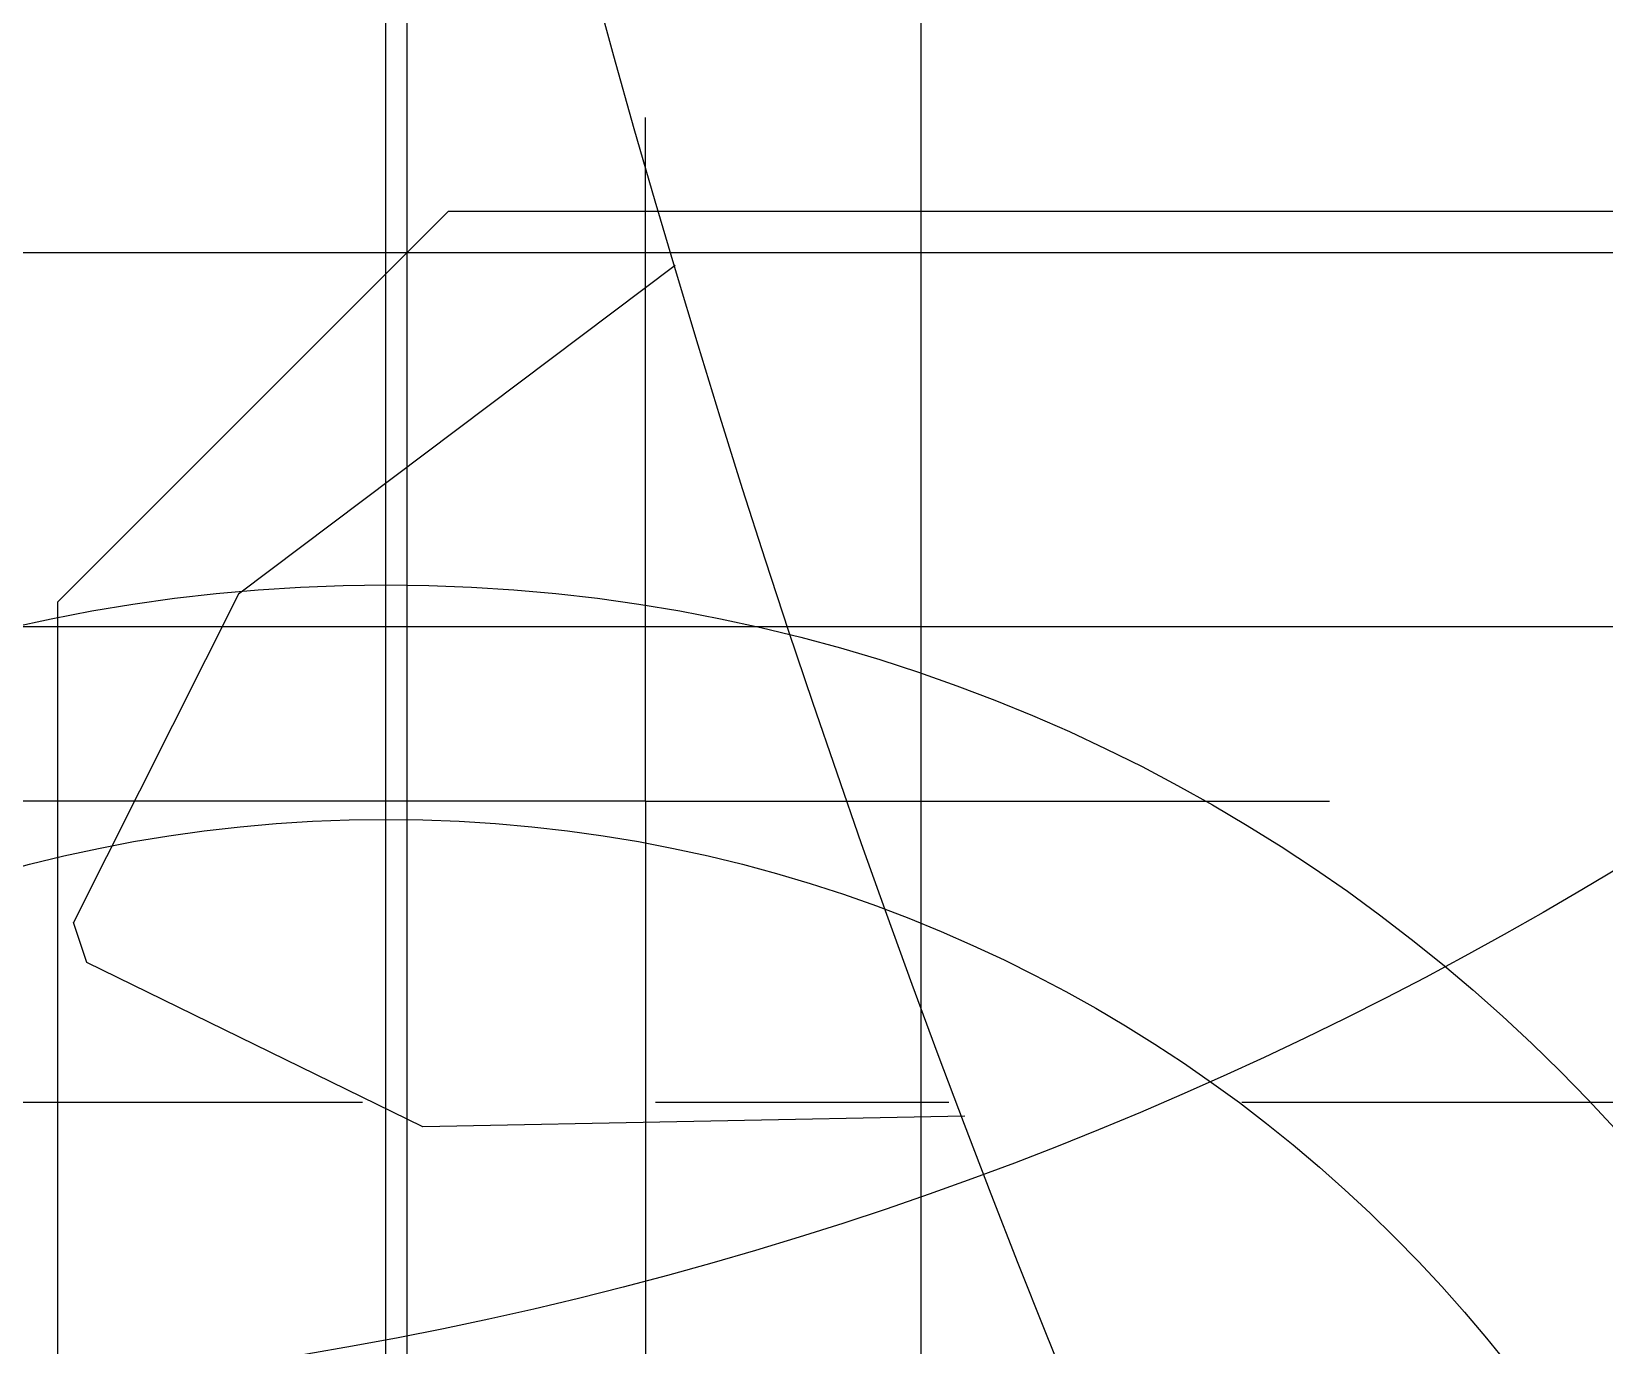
# Model space of a CAD drawing. Extents: x -381 to 213, y -63 to 250.
# Drawn here: x -65.75 to -57.7, y 11.37 to 18.1 of the extents above; entities that cross this region are included whole.
import ezdxf

# ---------------------------------------------------------------- set-up
doc = ezdxf.new("R2010")
doc.units = 0
doc.header["$MEASUREMENT"] = 0
for name, pattern in [('K5LT65535', [0]), ('K5LT_AXLED', [19.5, 15, -1.5, 1.5, -1.5]), ('K5LT_BASIC', [0])]:
    doc.linetypes.add(name, pattern=pattern)
doc.layers.add('Системный слой', color=7, linetype='Continuous')

# ---------------------------------------------------------------- blocks, each defined once
blk = doc.blocks.new('*U')
at = {"layer": 'Системный слой', "color": 5, "linetype": 'K5LT_BASIC'}
for p, q in [((0.0986, 28.3197), (0.0986, -1.6803)), ((-63.6167, 17.1792), (-65.6167, 15.1792)), ((-44.6167, 17.1792), (-63.6167, 17.1792)), ((-65.6167, 15.1792), (-65.6167, -3.8208)), ((31.0496, -15.4068), (30.9798, -15.2014)), ((31.0496, -15.4068), (30.9798, -15.2014))]:
    blk.add_line(p, q, dxfattribs=at)
at = {"layer": 'Системный слой', "color": 30, "linetype": 'K5LT_AXLED'}
for p, q in [((-0.009, -0.1679), (-0.009, 22.9821)), ((-0.009, -0.1679), (-0.009, 21.6321)), ((-62.6064, 14.16), (-62.6064, 17.66)), ((-62.6064, 14.16), (-66.1064, 14.16)), ((-62.6064, 14.16), (-59.1064, 14.16)), ((-62.6064, 14.16), (-62.6064, 10.66)), ((-0.009, -0.1679), (-0.009, 9.1321)), ((94.0125, 5.9821), (160.5273, 5.9821)), ((94.0125, 5.9821), (160.5273, 5.9821)), ((94.0125, 5.9815), (158.5466, 5.9815)), ((94.0125, 5.9815), (162.5091, 5.9815)), ((94.0125, 5.9815), (158.5466, 5.9815)), ((94.0125, 5.9815), (162.5091, 5.9815))]:
    blk.add_line(p, q, dxfattribs=at)
at = {"layer": 'Системный слой', "color": 5, "linetype": 'K5LT_BASIC'}
for points in [[(34.0604, -11.8381), (31.8253, -13.5201), (30.9798, -15.2014)], [(34.0604, -11.8381), (31.8253, -13.5201), (30.9798, -15.2014)], [(35.5424, -16.1928), (32.7687, -16.2481), (31.0496, -15.4068)], [(35.5424, -16.1928), (32.7687, -16.2481), (31.0496, -15.4068)]]:
    blk.add_lwpolyline(points, dxfattribs=at)
blk = doc.blocks.new('*F')
at = {"layer": 'Системный слой', "color": 5, "linetype": 'K5LT65535'}
for points in [[(-51.1017, 49.7605), (-128.2335, 22.8696), (-130.1116, 20.4294), (-130.1116, 14.0655), (-53.8769, 14.0655), (-43.8287, 42.3918), (-43.8287, 45.9326)], [(-51.5802, 12.1516), (-51.5802, 15.788), (-42.6803, 41.722), (-39.7137, 44.6886), (1.1489, 44.6886), (2.7279, 43.1096), (2.7279, -18.3334), (0.7661, -21.5338), (-1.1478, -21.5338)], [(61.3105, -34.1658), (-32.3451, -34.1205), (-47.0824, -29.0939), (-58.6618, -6.9879), (-60.9585, -2.4901), (-65.0735, -0.3848), (-75.9829, 2.1034), (-86.6053, 2.1034), (-95.8879, 2.1034), (-104.0222, -0.3848), (-108.9984, -5.361), (-114.2618, -13.6867), (-130.2432, -13.6867), (-130.2432, 12.1516), (-51.5802, 12.1516), (-42.0105, -15.9834), (-39.4266, -18.5672), (-35.8858, -20.3855), (-31.8666, -21.5338), (54.835, -21.5338), (57.0839, -19.2849), (57.0839, 15.6923), (64.5961, 15.6923), (64.6218, 7.6219)]]:
    blk.add_lwpolyline(points, dxfattribs=at)
at = {"layer": 'Системный слой', "color": 5, "linetype": 'K5LT_BASIC'}
for centre, radius in [((94.0125, 5.9815), 62.5341), ((94.0125, 5.9815), 62.5341), ((-0.009, -0.1679), 21.15), ((29.0451, 1.3327), 19), ((-0.009, -0.1679), 19.8), ((-0.009, -0.1679), 8.5), ((-0.009, -0.1679), 7.3)]:
    blk.add_circle(centre, radius, dxfattribs=at)
at = {"layer": 'Системный слой'}
blk.add_blockref('*U', (0, 0), dxfattribs=at)
blk.add_blockref('*U', (0, 0), dxfattribs=at)
blk.add_blockref('*U', (0, 0), dxfattribs=at)
blk.add_blockref('*U', (0, 0), dxfattribs=at)
blk.add_blockref('*U', (0, 0), dxfattribs=at)
blk.add_blockref('*U', (0, 0), dxfattribs=at)
blk.add_blockref('*U', (0, 0), dxfattribs=at)
blk.add_blockref('*U', (0, 0), dxfattribs=at)
blk.add_blockref('*U', (0, 0), dxfattribs=at)
blk.add_blockref('*U', (0, 0), dxfattribs=at)
blk.add_blockref('*U', (0, 0), dxfattribs=at)
blk.add_blockref('*U', (0, 0), dxfattribs=at)
blk.add_blockref('*U', (0, 0), dxfattribs=at)
blk.add_blockref('*U', (0, 0), dxfattribs=at)
blk.add_blockref('*U', (0, 0), dxfattribs=at)
blk.add_blockref('*U', (0, 0), dxfattribs=at)
blk.add_blockref('*U', (0, 0), dxfattribs=at)
blk.add_blockref('*U', (0, 0), dxfattribs=at)
blk.add_blockref('*U', (0, 0), dxfattribs=at)
blk.add_blockref('*U', (0, 0), dxfattribs=at)
blk.add_blockref('*U', (0, 0), dxfattribs=at)
blk.add_blockref('*U', (0, 0), dxfattribs=at)
blk.add_blockref('*U', (0, 0), dxfattribs=at)
blk.add_blockref('*U', (0, 0), dxfattribs=at)
blk.add_blockref('*U', (0, 0), dxfattribs=at)
blk.add_blockref('*U', (0, 0), dxfattribs=at)
blk.add_blockref('*U', (0, 0), dxfattribs=at)
blk.add_blockref('*U', (0, 0), dxfattribs=at)
blk.add_blockref('*U', (0, 0), dxfattribs=at)
blk.add_blockref('*U', (0, 0), dxfattribs=at)
blk.add_blockref('*U', (0, 0), dxfattribs=at)
blk.add_blockref('*U', (0, 0), dxfattribs=at)
blk.add_blockref('*U', (0, 0), dxfattribs=at)
blk.add_blockref('*U', (0, 0), dxfattribs=at)
blk.add_blockref('*U', (0, 0), dxfattribs=at)
blk.add_blockref('*U', (0, 0), dxfattribs=at)
blk.add_blockref('*U', (0, 0), dxfattribs=at)
blk.add_blockref('*U', (0, 0), dxfattribs=at)
blk.add_blockref('*U', (0, 0), dxfattribs=at)
blk.add_blockref('*U', (0, 0), dxfattribs=at)
blk.add_blockref('*U', (0, 0), dxfattribs=at)
blk.add_blockref('*U', (0, 0), dxfattribs=at)
blk.add_blockref('*U', (0, 0), dxfattribs=at)
blk.add_blockref('*U', (0, 0), dxfattribs=at)
blk.add_blockref('*U', (0, 0), dxfattribs=at)
blk.add_blockref('*U', (0, 0), dxfattribs=at)
blk.add_blockref('*U', (0, 0), dxfattribs=at)
blk.add_blockref('*U', (0, 0), dxfattribs=at)
blk.add_blockref('*U', (0, 0), dxfattribs=at)
blk.add_blockref('*U', (0, 0), dxfattribs=at)
blk.add_blockref('*U', (0, 0), dxfattribs=at)
blk.add_blockref('*U', (0, 0), dxfattribs=at)
blk.add_blockref('*U', (0, 0), dxfattribs=at)
blk.add_blockref('*U', (0, 0), dxfattribs=at)
blk.add_blockref('*U', (0, 0), dxfattribs=at)
blk.add_blockref('*U', (0, 0), dxfattribs=at)
blk.add_blockref('*U', (0, 0), dxfattribs=at)
blk.add_blockref('*U', (0, 0), dxfattribs=at)
blk.add_blockref('*U', (0, 0), dxfattribs=at)
blk.add_blockref('*U', (0, 0), dxfattribs=at)
blk.add_blockref('*U', (0, 0), dxfattribs=at)
blk.add_blockref('*U', (0, 0), dxfattribs=at)
blk.add_blockref('*U', (0, 0), dxfattribs=at)
blk.add_blockref('*U', (0, 0), dxfattribs=at)
blk.add_blockref('*U', (0, 0), dxfattribs=at)
blk.add_blockref('*U', (0, 0), dxfattribs=at)
blk.add_blockref('*U', (0, 0), dxfattribs=at)
blk.add_blockref('*U', (0, 0), dxfattribs=at)
blk.add_blockref('*U', (0, 0), dxfattribs=at)
blk.add_blockref('*U', (0, 0), dxfattribs=at)
blk.add_blockref('*U', (0, 0), dxfattribs=at)
blk.add_blockref('*U', (0, 0), dxfattribs=at)
blk.add_blockref('*U', (0, 0), dxfattribs=at)
blk.add_blockref('*U', (0, 0), dxfattribs=at)
blk.add_blockref('*U', (0, 0), dxfattribs=at)
blk.add_blockref('*U', (0, 0), dxfattribs=at)
blk.add_blockref('*U', (0, 0), dxfattribs=at)
blk.add_blockref('*U', (0, 0), dxfattribs=at)
blk.add_blockref('*U', (0, 0), dxfattribs=at)
blk.add_blockref('*U', (0, 0), dxfattribs=at)
blk.add_blockref('*U', (0, 0), dxfattribs=at)
blk.add_blockref('*U', (0, 0), dxfattribs=at)
blk.add_blockref('*U', (0, 0), dxfattribs=at)
blk.add_blockref('*U', (0, 0), dxfattribs=at)
blk.add_blockref('*U', (0, 0), dxfattribs=at)
blk.add_blockref('*U', (0, 0), dxfattribs=at)
blk.add_blockref('*U', (0, 0), dxfattribs=at)
blk.add_blockref('*U', (0, 0), dxfattribs=at)
blk.add_blockref('*U', (0, 0), dxfattribs=at)
blk.add_blockref('*U', (0, 0), dxfattribs=at)
blk.add_blockref('*U', (0, 0), dxfattribs=at)
blk.add_blockref('*U', (0, 0), dxfattribs=at)
blk.add_blockref('*U', (0, 0), dxfattribs=at)
blk.add_blockref('*U', (0, 0), dxfattribs=at)
blk.add_blockref('*U', (0, 0), dxfattribs=at)
blk.add_blockref('*U', (0, 0), dxfattribs=at)
blk.add_blockref('*U', (0, 0), dxfattribs=at)
blk.add_blockref('*U', (0, 0), dxfattribs=at)
blk.add_blockref('*U', (0, 0), dxfattribs=at)
blk.add_blockref('*U', (0, 0), dxfattribs=at)
blk.add_blockref('*U', (0, 0), dxfattribs=at)
blk.add_blockref('*U', (0, 0), dxfattribs=at)
blk.add_blockref('*U', (0, 0), dxfattribs=at)
blk.add_blockref('*U', (0, 0), dxfattribs=at)
blk.add_blockref('*U', (0, 0), dxfattribs=at)
blk.add_blockref('*U', (0, 0), dxfattribs=at)
blk.add_blockref('*U', (0, 0), dxfattribs=at)
blk.add_blockref('*U', (0, 0), dxfattribs=at)
blk.add_blockref('*U', (0, 0), dxfattribs=at)
blk.add_blockref('*U', (0, 0), dxfattribs=at)
blk.add_blockref('*U', (0, 0), dxfattribs=at)
blk.add_blockref('*U', (0, 0), dxfattribs=at)
blk.add_blockref('*U', (0, 0), dxfattribs=at)
blk.add_blockref('*U', (0, 0), dxfattribs=at)
blk.add_blockref('*U', (0, 0), dxfattribs=at)
blk.add_blockref('*U', (0, 0), dxfattribs=at)
blk.add_blockref('*U', (0, 0), dxfattribs=at)
blk.add_blockref('*U', (0, 0), dxfattribs=at)
blk.add_blockref('*U', (0, 0), dxfattribs=at)
blk.add_blockref('*U', (0, 0), dxfattribs=at)
blk.add_blockref('*U', (0, 0), dxfattribs=at)
blk.add_blockref('*U', (0, 0), dxfattribs=at)
blk.add_blockref('*U', (0, 0), dxfattribs=at)
blk.add_blockref('*U', (0, 0), dxfattribs=at)
blk.add_blockref('*U', (0, 0), dxfattribs=at)
blk.add_blockref('*U', (0, 0), dxfattribs=at)
blk.add_blockref('*U', (0, 0), dxfattribs=at)
blk.add_blockref('*U', (0, 0), dxfattribs=at)
blk.add_blockref('*U', (0, 0), dxfattribs=at)
blk.add_blockref('*U', (0, 0), dxfattribs=at)
blk.add_blockref('*U', (0, 0), dxfattribs=at)
blk.add_blockref('*U', (0, 0), dxfattribs=at)
blk.add_blockref('*U', (0, 0), dxfattribs=at)
blk.add_blockref('*U', (0, 0), dxfattribs=at)
blk.add_blockref('*U', (0, 0), dxfattribs=at)
blk.add_blockref('*U', (0, 0), dxfattribs=at)
blk.add_blockref('*U', (0, 0), dxfattribs=at)
blk.add_blockref('*U', (0, 0), dxfattribs=at)
blk.add_blockref('*U', (0, 0), dxfattribs=at)
blk.add_blockref('*U', (0, 0), dxfattribs=at)
blk.add_blockref('*U', (0, 0), dxfattribs=at)
blk.add_blockref('*U', (0, 0), dxfattribs=at)
blk.add_blockref('*U', (0, 0), dxfattribs=at)
blk.add_blockref('*U', (0, 0), dxfattribs=at)
blk.add_blockref('*U', (0, 0), dxfattribs=at)
blk.add_blockref('*U', (0, 0), dxfattribs=at)
blk.add_blockref('*U', (0, 0), dxfattribs=at)
blk.add_blockref('*U', (0, 0), dxfattribs=at)
blk.add_blockref('*U', (0, 0), dxfattribs=at)
blk.add_blockref('*U', (0, 0), dxfattribs=at)
blk.add_blockref('*U', (0, 0), dxfattribs=at)
blk.add_blockref('*U', (0, 0), dxfattribs=at)
blk.add_blockref('*U', (0, 0), dxfattribs=at)
blk.add_blockref('*U', (0, 0), dxfattribs=at)
blk.add_blockref('*U', (0, 0), dxfattribs=at)
blk.add_blockref('*U', (0, 0), dxfattribs=at)
blk.add_blockref('*U', (0, 0), dxfattribs=at)
blk.add_blockref('*U', (0, 0), dxfattribs=at)
blk.add_blockref('*U', (0, 0), dxfattribs=at)
blk.add_blockref('*U', (0, 0), dxfattribs=at)
blk.add_blockref('*U', (0, 0), dxfattribs=at)
blk.add_blockref('*U', (0, 0), dxfattribs=at)
blk.add_blockref('*U', (0, 0), dxfattribs=at)
blk.add_blockref('*U', (0, 0), dxfattribs=at)
blk.add_blockref('*U', (0, 0), dxfattribs=at)
blk.add_blockref('*U', (0, 0), dxfattribs=at)
blk.add_blockref('*U', (0, 0), dxfattribs=at)
blk.add_blockref('*U', (0, 0), dxfattribs=at)
blk.add_blockref('*U', (0, 0), dxfattribs=at)
blk.add_blockref('*U', (0, 0), dxfattribs=at)
blk.add_blockref('*U', (0, 0), dxfattribs=at)
blk.add_blockref('*U', (0, 0), dxfattribs=at)
blk.add_blockref('*U', (0, 0), dxfattribs=at)
blk.add_blockref('*U', (0, 0), dxfattribs=at)
blk.add_blockref('*U', (0, 0), dxfattribs=at)
blk.add_blockref('*U', (0, 0), dxfattribs=at)
blk.add_blockref('*U', (0, 0), dxfattribs=at)
blk.add_blockref('*U', (0, 0), dxfattribs=at)
blk.add_blockref('*U', (0, 0), dxfattribs=at)
blk.add_blockref('*U', (0, 0), dxfattribs=at)
blk.add_blockref('*U', (0, 0), dxfattribs=at)
blk.add_blockref('*U', (0, 0), dxfattribs=at)
blk.add_blockref('*U', (0, 0), dxfattribs=at)
blk.add_blockref('*U', (0, 0), dxfattribs=at)
blk.add_blockref('*U', (0, 0), dxfattribs=at)
blk.add_blockref('*U', (0, 0), dxfattribs=at)
blk.add_blockref('*U', (0, 0), dxfattribs=at)
blk.add_blockref('*U', (0, 0), dxfattribs=at)
blk.add_blockref('*U', (0, 0), dxfattribs=at)
blk.add_blockref('*U', (0, 0), dxfattribs=at)
blk.add_blockref('*U', (0, 0), dxfattribs=at)
blk.add_blockref('*U', (0, 0), dxfattribs=at)
blk.add_blockref('*U', (0, 0), dxfattribs=at)
blk.add_blockref('*U', (0, 0), dxfattribs=at)
blk.add_blockref('*U', (0, 0), dxfattribs=at)
blk.add_blockref('*U', (0, 0), dxfattribs=at)
blk.add_blockref('*U', (0, 0), dxfattribs=at)
blk.add_blockref('*U', (0, 0), dxfattribs=at)
blk.add_blockref('*U', (0, 0), dxfattribs=at)
blk.add_blockref('*U', (0, 0), dxfattribs=at)
blk.add_blockref('*U', (0, 0), dxfattribs=at)
blk.add_blockref('*U', (0, 0), dxfattribs=at)
blk.add_blockref('*U', (0, 0), dxfattribs=at)
blk.add_blockref('*U', (0, 0), dxfattribs=at)
blk.add_blockref('*U', (0, 0), dxfattribs=at)
blk.add_blockref('*U', (0, 0), dxfattribs=at)
blk.add_blockref('*U', (0, 0), dxfattribs=at)

msp = doc.modelspace()

# ---------------------------------------------------------------- block references
at = {"layer": 'Системный слой'}
for name, p in [('*F', (-96.5151, 28.7405)), ('*F', (-63.9267, 6.9347)), ('*F', (-212.0681, 6.6367)), ('*F', (42.0749, 2.903)), ('*U', (0, 0)), ('*U', (0, 0)), ('*U', (0, 0)), ('*U', (0, 0)), ('*U', (0, 0)), ('*U', (0, 0)), ('*U', (0, 0)), ('*U', (0, 0)), ('*U', (0, 0)), ('*U', (0, 0)), ('*U', (0, 0)), ('*U', (0, 0)), ('*U', (0, 0)), ('*U', (0, 0))]:
    msp.add_blockref(name, p, dxfattribs=at)

doc.saveas('drawing.dxf')
